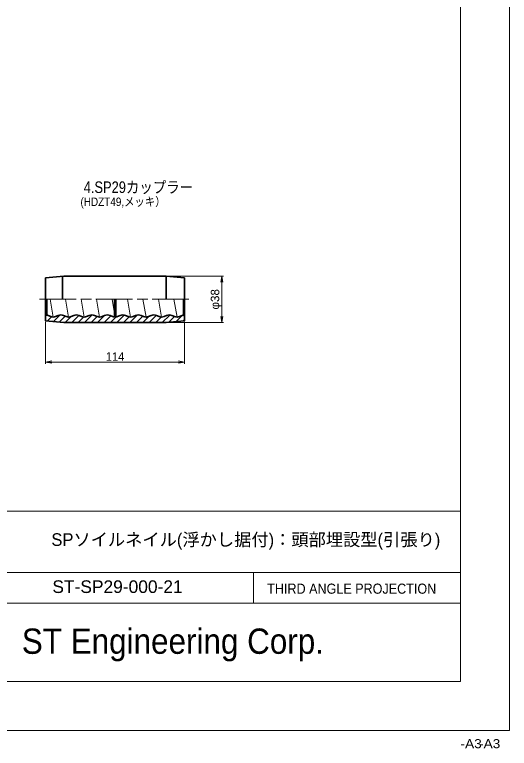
# Model space of a CAD drawing. Units: millimetres at full size, sheet at 1:2.5; details may follow other scales. Extents: x 2190 to 3870, y 1100 to 2303.
# Drawn here: x 3464 to 3870, y 1100 to 1701 of the extents above; entities that cross this region are included whole.
import ezdxf
from ezdxf.enums import TextEntityAlignment as Align

# ---------------------------------------------------------------- set-up
doc = ezdxf.new("R2010")
doc.units = ezdxf.units.MM
doc.header["$LTSCALE"] = 2.5
doc.linetypes.add('CHAIN', pattern=[18.5, 12, -1.5, 3.5, -1.5])
doc.linetypes.add('DASHED_SPACED', pattern=[12, 6, -6])
for name, color, linetype, lineweight in [('1 外形線', 7, 'Continuous', 35), ('2 細い実線', 3, 'Continuous', 20), ('3 隠れ線', 2, 'DASHED_SPACED', 13), ('4 中心線', 1, 'CHAIN', 15), ('6 寸法線', 4, 'Continuous', 13), ('7 枠・タイトル', 7, 'Continuous', 13), ('DEFPOINTS_2', 7, 'Continuous', 13)]:
    doc.layers.add(name, color=color, linetype=linetype, lineweight=lineweight)
doc.styles.add('ＭＳ Ｐゴシック', font='')
doc.styles.get('ＭＳ Ｐゴシック').set_extended_font_data('MS PGothic')

# ---------------------------------------------------------------- blocks, each defined once
blk = doc.blocks.new('open_arrow')
at = {"color": 0, "linetype": 'Continuous', "lineweight": -2}
blk.add_lwpolyline([(7.5, 1.25), (0, 0), (7.5, -1.25)], dxfattribs=at)

msp = doc.modelspace()

# ---------------------------------------------------------------- hatches: boundary and pattern name
at = {"layer": '2 細い実線'}
h = msp.add_hatch(dxfattribs=at)
h.set_pattern_fill('USER', color=256, style=0, pattern_type=2)
h.set_pattern_definition([(45, (3749.317, 1273.62), (-2.65165, 2.65165), [])])
h.paths.add_polyline_path([(3510.722, 1448.995), (3504.641, 1448.995), (3489.641, 1450.495), (3489.641, 1454.145), (3490.548, 1455.051, -0.0505), (3491.71, 1454.72), (3493.807, 1453.885, 0.1917), (3497.875, 1453.885), (3499.973, 1454.72, -0.1917), (3504.41, 1454.72), (3506.507, 1453.885, 0.1917), (3510.575, 1453.885), (3511.017, 1454.061), (3512.673, 1454.72, -0.1917), (3517.11, 1454.72), (3519.207, 1453.885, 0.1917), (3523.275, 1453.885), (3525.373, 1454.72, -0.08632), (3527.385, 1455.142, -0.10366), (3529.81, 1454.72), (3531.907, 1453.885, 0.1917), (3535.975, 1453.885), (3538.073, 1454.72, -0.1917), (3542.51, 1454.72), (3544.607, 1453.885, 0.07207), (3546.141, 1453.518), (3546.141, 1455.995), (3547.141, 1455.995), (3547.141, 1453.518, 0.07207), (3548.675, 1453.885), (3550.773, 1454.72, -0.1917), (3555.21, 1454.72), (3557.307, 1453.885, 0.1917), (3561.375, 1453.885), (3563.473, 1454.72, -0.1917), (3567.91, 1454.72), (3570.007, 1453.885, 0.1917), (3574.075, 1453.885), (3576.173, 1454.72, -0.1917), (3580.61, 1454.72), (3582.707, 1453.885, 0.1917), (3586.775, 1453.885), (3588.873, 1454.72, -0.1917), (3593.31, 1454.72), (3595.407, 1453.885, 0.1917), (3599.475, 1453.885), (3601.573, 1454.72, -0.0505), (3602.735, 1455.051), (3603.641, 1454.145), (3603.641, 1450.495), (3588.641, 1448.995), (3528.152, 1448.995)])

# ---------------------------------------------------------------- linework, layer by layer
at = {"layer": '1 外形線'}
for p, q in [((3489.641, 1485.495), (3504.641, 1486.995)), ((3489.641, 1485.495), (3489.641, 1450.495)), ((3503.608, 1487.056), (3503.608, 1467.925)), ((3504.641, 1486.995), (3588.641, 1486.995)), ((3603.641, 1485.495), (3588.641, 1486.995)), ((3588.641, 1486.995), (3588.641, 1467.995)), ((3603.641, 1485.495), (3603.641, 1450.495)), ((3490.641, 1467.995), (3490.641, 1455.034)), ((3546.141, 1467.995), (3546.141, 1453.518)), ((3547.141, 1467.995), (3547.141, 1453.518)), ((3602.641, 1467.995), (3602.641, 1455.034)), ((3546.141, 1455.995), (3547.141, 1455.995)), ((3490.641, 1455.145), (3489.641, 1454.145)), ((3489.641, 1450.495), (3504.641, 1448.995)), ((3493.807, 1453.885), (3491.71, 1454.72)), ((3497.875, 1453.885), (3499.973, 1454.72)), ((3506.507, 1453.885), (3504.41, 1454.72)), ((3510.575, 1453.885), (3512.673, 1454.72)), ((3519.207, 1453.885), (3517.11, 1454.72)), ((3523.275, 1453.885), (3525.373, 1454.72)), ((3531.907, 1453.885), (3529.81, 1454.72)), ((3535.975, 1453.885), (3538.073, 1454.72)), ((3544.607, 1453.885), (3542.51, 1454.72)), ((3548.675, 1453.885), (3550.773, 1454.72)), ((3557.307, 1453.885), (3555.21, 1454.72)), ((3561.375, 1453.885), (3563.473, 1454.72)), ((3570.007, 1453.885), (3567.91, 1454.72)), ((3574.075, 1453.885), (3576.173, 1454.72)), ((3582.707, 1453.885), (3580.61, 1454.72)), ((3586.775, 1453.885), (3588.873, 1454.72)), ((3603.641, 1450.495), (3588.641, 1448.995)), ((3595.407, 1453.885), (3593.31, 1454.72)), ((3599.475, 1453.885), (3601.573, 1454.72)), ((3602.641, 1455.145), (3603.641, 1454.145)), ((3504.641, 1448.995), (3588.641, 1448.995))]:
    msp.add_line(p, q, dxfattribs=at)
for centre, radius, start, end in [((3489.491, 1449.145), 6, 68.29614, 78.94994), ((3495.841, 1458.995), 5.5, 248.29614, 291.70386), ((3502.191, 1449.145), 6, 68.29614, 111.70386), ((3508.541, 1458.995), 5.5, 248.29614, 291.70386), ((3514.891, 1449.145), 6, 68.29614, 111.70386), ((3521.241, 1458.995), 5.5, 248.29614, 291.70386), ((3527.591, 1449.145), 6, 68.29614, 111.70386), ((3533.941, 1458.995), 5.5, 248.29614, 291.70386), ((3540.291, 1449.145), 6, 68.29614, 111.70386), ((3546.641, 1458.995), 5.5, 248.29614, 264.78409), ((3546.641, 1458.995), 5.5, 275.21591, 291.70386), ((3552.991, 1449.145), 6, 68.29614, 111.70386), ((3559.341, 1458.995), 5.5, 248.29614, 291.70386), ((3565.691, 1449.145), 6, 68.29614, 111.70386), ((3572.041, 1458.995), 5.5, 248.29614, 291.70386), ((3578.391, 1449.145), 6, 68.29614, 111.70386), ((3584.741, 1458.995), 5.5, 248.29614, 291.70386), ((3591.091, 1449.145), 6, 68.29614, 111.70386), ((3597.441, 1458.995), 5.5, 248.29614, 291.70386), ((3603.791, 1449.145), 6, 101.05006, 111.70386)]:
    msp.add_arc(centre, radius, start, end, dxfattribs=at)
at = {"layer": '3 隠れ線'}
for p, q in [((3493.315, 1467.995), (3495.841, 1453.495)), ((3506.015, 1467.995), (3508.541, 1453.495)), ((3518.715, 1467.995), (3521.241, 1453.495)), ((3531.415, 1467.995), (3533.941, 1453.495)), ((3544.115, 1467.995), (3546.141, 1456.365)), ((3556.815, 1467.995), (3559.341, 1453.495)), ((3569.515, 1467.995), (3572.041, 1453.495)), ((3582.215, 1467.995), (3584.741, 1453.495)), ((3594.915, 1467.995), (3597.441, 1453.495))]:
    msp.add_line(p, q, dxfattribs=at)
at = {"layer": '4 中心線'}
msp.add_line((3484.641, 1467.995), (3608.641, 1467.995), dxfattribs=at)
at = {"layer": '6 寸法線'}
for p, q in [((3589.641, 1486.995), (3635.647, 1486.995)), ((3634.147, 1448.995), (3634.147, 1486.995)), ((3489.641, 1449.495), (3489.641, 1415.103)), ((3603.641, 1449.495), (3603.641, 1415.103)), ((3589.641, 1448.995), (3635.647, 1448.995)), ((3489.641, 1416.603), (3603.641, 1416.603))]:
    msp.add_line(p, q, dxfattribs=at)
at = {"layer": '7 枠・タイトル'}
for p, q in [((3830.036, 2262.661), (3830.036, 1154.661)), ((3387.718, 1294.357), (3830.036, 1294.357)), ((3387.718, 1244.055), (3830.036, 1244.055)), ((3660.166, 1244.055), (3660.166, 1218.904)), ((3387.718, 1218.904), (3830.036, 1218.904)), ((2230.036, 1154.661), (3830.036, 1154.661))]:
    msp.add_line(p, q, dxfattribs=at)
at = {"layer": 'DEFPOINTS_2'}
for p in [(3870.036, 2302.661), (2190.036, 1114.661)]:
    msp.add_line(p, (3870.036, 1114.661), dxfattribs=at)

# ---------------------------------------------------------------- block references
at = {"layer": '6 寸法線', "xscale": 0.667, "yscale": 0.667}
for p, rotation in [((3634.147, 1486.995), 270), ((3634.147, 1448.995), 90), ((3603.641, 1416.603), 180)]:
    msp.add_blockref('open_arrow', p, dxfattribs=dict(at, rotation=rotation))
msp.add_blockref('open_arrow', (3489.641, 1416.603), dxfattribs=at)

# ---------------------------------------------------------------- texts
at = {"layer": '6 寸法線', "style": 'ＭＳ Ｐゴシック', "width": 1.05}
msp.add_text('φ38', height=6.928, rotation=90, dxfattribs=at).set_placement((3628.593, 1467.995), align=Align.MIDDLE_CENTER)
at = {"layer": '6 寸法線', "style": 'ＭＳ Ｐゴシック'}
msp.add_text('114', height=6.928, dxfattribs=at).set_placement((3546.641, 1421.103), align=Align.MIDDLE_CENTER)
at = {"layer": '7 枠・タイトル', "style": 'ＭＳ Ｐゴシック', "width": 0.85}
msp.add_text('4.SP29カップラー', height=9.501, dxfattribs=at).set_placement((3610.605, 1559.893), align=Align.MIDDLE_RIGHT)
at = {"layer": '7 枠・タイトル', "style": 'ＭＳ Ｐゴシック'}
for s, height, width, p in [('(HDZT49,メッキ）', 6.928, 0.9, (3518.228, 1542.401)), ('ST-SP29-000-21', 10.37, 1.05, (3495.17, 1224.168)), ('THIRD ANGLE PROJECTION', 8.297, 0.95, (3671.418, 1224.184)), ('ST Engineering Corp.', 20.74, 0.95, (3470.112, 1171.191))]:
    msp.add_text(s, height=height, dxfattribs=dict(at, width=width)).set_placement(p, align=Align.BOTTOM_LEFT)
msp.add_text('SPソイルネイル(浮かし据付)：頭部埋設型(引張り)', height=10.37, dxfattribs=at).set_placement((3494.347, 1262.765), align=Align.BOTTOM_LEFT)
at = {"layer": 'DEFPOINTS_2', "style": 'ＭＳ Ｐゴシック', "width": 1.15}
for p in [(3830.018, 1097.835), (3845.229, 1097.835)]:
    msp.add_text('-A3', height=7.423, dxfattribs=at).set_placement(p, align=Align.BOTTOM_LEFT)

doc.saveas('drawing.dxf')
